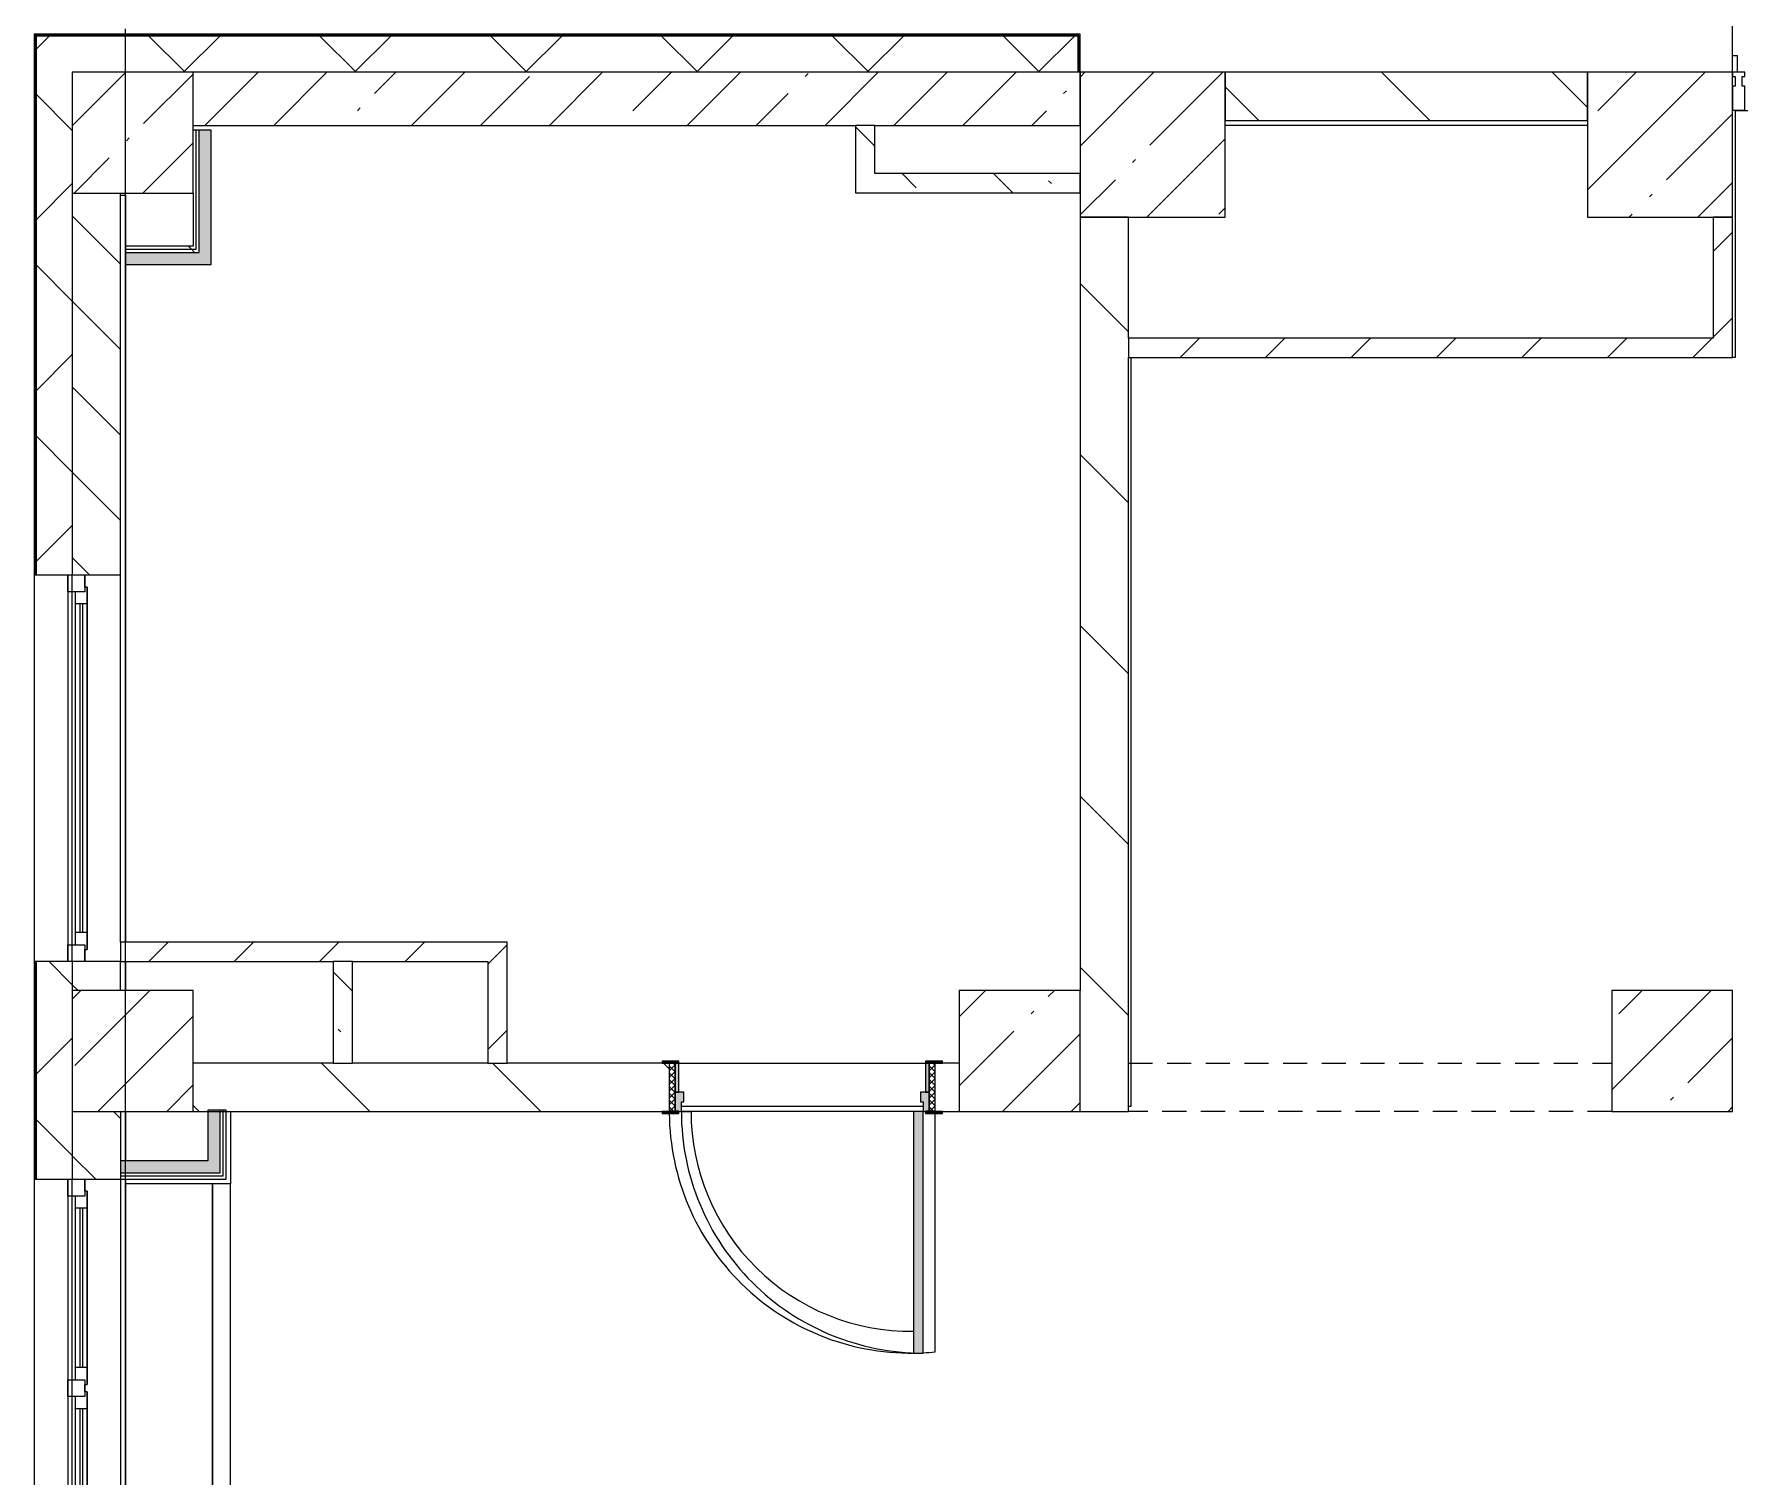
# Model space of a CAD drawing. Header units: millimetres. Extents: x 81609 to 272668, y -8553 to 29000.
# Drawn here: x 145390 to 152448, y 9388 to 15358 of the extents above; entities that cross this region are included whole.
import ezdxf

# ---------------------------------------------------------------- set-up
doc = ezdxf.new("R2010")
doc.units = ezdxf.units.MM
doc.linetypes.add('200_ШТРИХ__ш1_п0_6_', pattern=[160, 100, -60])
for name, color, linetype, lineweight in [('A-DETL-MBND-1', 7, '200_ШТРИХ__ш1_п0_6_', 9), ('A-GLAZ-3', 7, 'Continuous', 5), ('A-GLAZ-CWMG-2', 7, 'Continuous', 5), ('A-WALL', 7, 'Continuous', 9), ('A-WALL-2', 7, 'Continuous', 5), ('I-WALL-3', 7, 'Continuous', 5), ('S-COLS-1', 7, 'Continuous', 5), ('Оси', 7, 'Continuous', 9)]:
    doc.layers.add(name, color=color, linetype=linetype, lineweight=lineweight)
for name, color, linetype, lineweight, true_color in [('A-DOOR-4', 7, 'Continuous', 5, 0xe2e2e2), ('A-DOOR-5', 7, 'Continuous', 5, 0xaaaaaa), ('A-DOOR-FRAM-2', 7, 'Continuous', 5, 0xe2e2e2), ('A-DOOR-FRAM-4', 7, 'Continuous', 5, 0xaaaaaa), ('A-FLOR-1', 7, 'Continuous', 5, 0xaaaaaa), ('I-WALL-2', 7, 'Continuous', 9, 0xe7e7e7), ('I-WALL-5', 7, 'Continuous', 5, 0x787878)]:
    doc.layers.add(name, color=color, linetype=linetype, lineweight=lineweight, true_color=true_color)
pattern_1 = [(45, (145658, 0), (-285.123, 285.123), []), (45, (145943.1, 0), (-285.123, 285.123), [504.031, -100.806, 16.764, -84.042])]
pattern_2 = [(135, (145658, 0), (-353.553, -353.553), [])]
pattern_3 = [(45, (145658, 0), (-353.553, 353.553), []), (135, (145658, 0), (-353.553, -353.553), [])]
pattern_4 = [(45, (145657.99, 0), (-176.7767, 176.7767), [])]
pattern_5 = [(135, (145658, 0), (-377.17, -377.17), [533.4, -88.9, 17.78, -88.9]), (135, (145658, 376.94), (-377.17, -377.17), []), (50, (145658, 0), (637.645, -55.787), [66.675, -733.425]), (355, (145658, 0), (-123.35, 668.7), [53.34, -586.74]), (100.451, (145711.1, -4.65), (514.3, 612.908), [56.665, -623.315]), (46.184, (145658, 177.8), (948.776, -147.15), [100.01, -1100.137]), (96.636, (145737.05, 165.5), (830.91, 865.997), [85, -934.973]), (351.184, (145658, 177.8), (830.92, 865.99), [80.01, -880.11]), (21, (145746.9, 133.35), (530.65, -357.928), [66.675, -733.425]), (326, (145746.9, 133.35), (216.308, 644.658), [53.34, -586.74]), (71.451, (145791.1, 103.5), (746.96, 286.724), [56.665, -623.315]), (37.5, (145657.99, 0), (10.8105, 295.9426), [16.764, -562.864, 16.764, -578.866, -588.962]), (37.5, (145657.99, 0), (10.8105, 295.9426), [-1175.258, 16.764, -572.198]), (7.5, (145658, 0), (233.869, 350.632), [16.764, -322.834, 16.764, -549.529, -224.472]), (7.5, (145658, 0), (233.869, 350.632), [-905.891, 16.764, -207.708]), (327.5, (145459.74, 0), (474.568, -20.0513), [16.764, -205.486, 16.764, -676.656, -920.115]), (327.5, (145459.74, 0), (474.568, -20.0513), [-915.67, 16.764, -903.351]), (317.5, (145370.84, 0), (518.452, 88.993), [16.764, -272.161, 16.764, -443.738, -653.415]), (317.5, (145370.84, 0), (518.452, 88.993), [-749.427, 16.764, -636.65])]
pattern_6 = [(45, (145658, 0), (-530.33, 530.33), []), (135, (145658, 0), (-530.33, -530.33), [])]

# ---------------------------------------------------------------- blocks, each defined once
blk = doc.blocks.new('BSC_Колонна _Прямоугольная - 500х500-V242-2_9_3_птичка')
at = {"layer": 'S-COLS-1'}
h = blk.add_hatch(dxfattribs=at)
h.set_pattern_fill('FP_99', color=256, style=0, pattern_type=2)
h.set_pattern_definition([(45, (-140, -14950), (-285.123, 285.123), []), (45, (145.12, -14950), (-285.123, 285.123), [504.031, -100.806, 16.764, -84.042])])
h.paths.add_polyline_path([(-250, -250), (250, -250), (250, 250), (-250, 250)])
for p, q in [((250, 250), (-250, 250)), ((-250, 250), (-250, -250)), ((250, -250), (250, 250)), ((-250, -250), (250, -250))]:
    blk.add_line(p, q, dxfattribs=at)
blk = doc.blocks.new('110_Дверь_СКБ_1Ст_Внутренняя1 - Д-4к_п__1100x2100h_Артистические EI30-33310874-2_9_3_птичка')
at = {"layer": 'A-DOOR-4'}
h = blk.add_hatch(color=256, dxfattribs=at)
h.paths.add_polyline_path([(512.5, 100), (512.5, 60), (502.5, 60), (502.5, 20), (537.5, 20), (537.5, 100)])
h.paths.add_polyline_path([(-487.5, 100), (-512.5, 100), (-512.5, 20), (-477.5, 20), (-477.5, 60), (-487.5, 60)])
at = {"layer": 'A-DOOR-5'}
h = blk.add_hatch(dxfattribs=at)
h.set_pattern_fill('FP_22', color=256, style=0, pattern_type=2)
h.set_pattern_definition([(135, (1751.41, 164.685), (-14.14214, -14.14214), []), (225, (1751.41, 164.685), (14.14214, -14.14214), [])])
h.paths.add_polyline_path([(537.5, 100), (537.5, -100), (562.5, -100), (562.5, 100)])
at = {"layer": 'A-DOOR-FRAM-2'}
for points in [[(-447.5, 1100), (-487.5, 1100), (-487.5, 100), (-447.5, 100), (-447.5, 935.9)], [(-567.5, 108), (-567.5, 100), (-497.5, 100), (-497.5, 108)], [(592.5, 108), (522.5, 108), (522.5, 100), (592.5, 100)], [(-497.5, 20), (-512.5, 20), (-512.5, -100), (-497.5, -100)], [(537.5, 20), (522.5, 20), (522.5, -100), (537.5, -100)], [(-567.5, -100), (-567.5, -108), (-497.5, -108), (-497.5, -100)], [(522.5, -100), (522.5, -108), (592.5, -108), (592.5, -100)]]:
    blk.add_hatch(color=256, dxfattribs=at).paths.add_polyline_path(points)
at = {"layer": 'A-DOOR-FRAM-4'}
h = blk.add_hatch(dxfattribs=at)
h.set_pattern_fill('FP_23', color=256, style=0, pattern_type=2)
h.set_pattern_definition([(45, (-371.384, 164.685), (-14.1421, 14.1421), []), (135, (-371.384, 164.685), (-14.1421, -14.1421), [])])
h.paths.add_polyline_path([(-512.5, 100), (-537.5, 100), (-537.5, -100), (-512.5, -100)])
at = {"layer": 'A-DOOR-5'}
for p, q in [((-487.5, 1100), (-487.5, 100)), ((-447.5, 1100), (-487.5, 1100)), ((-447.5, 100), (-447.5, 1100)), ((-487.5, 100), (-447.5, 100))]:
    blk.add_line(p, q, dxfattribs=at)
blk.add_arc((-487.5, 100), 1000, 360, 90, dxfattribs=at)
at = {"layer": 'A-DOOR-FRAM-4'}
for p, q in [((-497.5, 108), (-567.5, 108)), ((-567.5, 108), (-567.5, 100)), ((-567.5, 100), (-497.5, 100)), ((-512.5, 100), (-537.5, 100)), ((-537.5, 100), (-537.5, -100)), ((-487.5, 100), (-512.5, 100)), ((-512.5, 100), (-512.5, 20)), ((-512.5, -100), (-512.5, 100)), ((-497.5, 100), (-512.5, 100)), ((-512.5, 100), (-512.5, 99)), ((-512.5, 99), (-497.5, 99)), ((-497.5, 100), (-497.5, 108)), ((-497.5, 99), (-497.5, 100)), ((-487.5, 60), (-487.5, 100)), ((512.5, 100), (512.5, 60)), ((537.5, 100), (512.5, 100)), ((592.5, 108), (522.5, 108)), ((522.5, 108), (522.5, 100)), ((537.5, 100), (522.5, 100)), ((522.5, 100), (522.5, 99)), ((522.5, 100), (592.5, 100)), ((522.5, 99), (537.5, 99)), ((537.5, 20), (537.5, 100)), ((562.5, 100), (537.5, 100)), ((537.5, 100), (537.5, -100)), ((537.5, 99), (537.5, 100)), ((562.5, -100), (562.5, 100)), ((592.5, 100), (592.5, 108)), ((-512.5, 20), (-477.5, 20)), ((-497.5, 20), (-512.5, 20)), ((-512.5, 20), (-512.5, -100)), ((-497.5, -100), (-497.5, 20)), ((-477.5, 60), (-487.5, 60)), ((-477.5, 20), (-477.5, 60)), ((512.5, 60), (502.5, 60)), ((502.5, 60), (502.5, 20)), ((502.5, 20), (537.5, 20)), ((537.5, 20), (522.5, 20)), ((522.5, 20), (522.5, -100)), ((537.5, -100), (537.5, 20)), ((-497.5, -100), (-567.5, -100)), ((-567.5, -100), (-567.5, -108)), ((-567.5, -108), (-497.5, -108)), ((-537.5, -100), (-512.5, -100)), ((-512.5, -100), (-497.5, -100)), ((-497.5, -108), (-497.5, -100)), ((522.5, -100), (537.5, -100)), ((592.5, -100), (522.5, -100)), ((522.5, -100), (522.5, -108)), ((522.5, -108), (592.5, -108)), ((537.5, -100), (562.5, -100)), ((592.5, -108), (592.5, -100))]:
    blk.add_line(p, q, dxfattribs=at)
blk = doc.blocks.new('BSC_Колонна _Прямоугольная - 500х500-22206884-2_9_3_птичка')
at = {"layer": 'S-COLS-1'}
h = blk.add_hatch(dxfattribs=at)
h.set_pattern_fill('FP_145', color=256, style=0, pattern_type=2)
h.set_pattern_definition([(45, (-6510, -11150), (-285.123, 285.123), []), (45, (-6224.88, -11150), (-285.123, 285.123), [504.031, -100.806, 16.764, -84.042])])
h.paths.add_polyline_path([(-250, -250), (250, -250), (250, 250), (-250, 250), (-250, 71)])
for p, q in [((250, 250), (-250, 250)), ((-250, 250), (-250, -250)), ((250, -250), (250, 250)), ((-250, -250), (250, -250))]:
    blk.add_line(p, q, dxfattribs=at)
blk = doc.blocks.new('BSC_Колонна _Прямоугольная - 500х500-V305-2_9_3_птичка')
at = {"layer": 'S-COLS-1'}
h = blk.add_hatch(dxfattribs=at)
h.set_pattern_fill('FP_146', color=256, style=0, pattern_type=2)
h.set_pattern_definition([(45, (-3810, -11150), (-285.123, 285.123), []), (45, (-3524.88, -11150), (-285.123, 285.123), [504.031, -100.806, 16.764, -84.042])])
h.paths.add_polyline_path([(-250, -250), (250, -250), (250, 250), (-250, 250), (-250, 71)])
for p, q in [((250, 250), (-250, 250)), ((-250, 250), (-250, -250)), ((250, -250), (250, 250)), ((-250, -250), (250, -250))]:
    blk.add_line(p, q, dxfattribs=at)
blk = doc.blocks.new('120_Окно_СКБ_1Ст - 120_Окно_СКБ_1Ст_1600х2500_h_ 2-22959204-2_9_3_птичка')
at = {"layer": 'A-GLAZ-3'}
for p, q in [((-800, -127), (-800, -57)), ((-800, -57), (-730, -57)), ((800, -57), (-800, -57)), ((-730, -57), (-730, -127)), ((730, -127), (730, -57)), ((730, -57), (800, -57)), ((800, -57), (800, -127)), ((-730, -127), (-800, -127)), ((-800, -127), (-750, -127)), ((-730, -127), (-750, -127)), ((-750, -127), (-750, -137)), ((-750, -137), (750, -137)), ((750, -137), (-750, -137)), ((730, -87), (-730, -87)), ((-730, -87), (-730, -127)), ((-680, -137), (-680, -87)), ((-680, -107), (680, -107)), ((680, -117), (-680, -117)), ((680, -137), (680, -87)), ((730, -127), (730, -87)), ((800, -127), (730, -127)), ((750, -127), (730, -127)), ((750, -127), (800, -127)), ((750, -137), (750, -127))]:
    blk.add_line(p, q, dxfattribs=at)
blk = doc.blocks.new('120_Окно_СКБ_2Ст - 120_Окно_СКБ_2Ст 2100х2500 _мал створка справа_-22445857-2_9_3_птичка')
at = {"layer": 'A-GLAZ-3'}
for p, q in [((-1050, -127), (-1050, -57)), ((-1050, -57), (-980, -57)), ((1050, -57), (-1050, -57)), ((-980, -57), (-980, -127)), ((150, -127), (150, -57)), ((150, -57), (220, -57)), ((220, -57), (220, -127)), ((980, -127), (980, -57)), ((980, -57), (1050, -57)), ((1050, -57), (1050, -127)), ((-980, -127), (-1050, -127)), ((-1050, -127), (-1000, -127)), ((-980, -127), (-1000, -127)), ((-1000, -127), (-1000, -137)), ((-1000, -137), (170, -137)), ((170, -137), (-1000, -137)), ((150, -87), (-980, -87)), ((-980, -87), (-980, -127)), ((-930, -137), (-930, -87)), ((-930, -107), (100, -107)), ((100, -117), (-930, -117)), ((100, -137), (100, -87)), ((150, -127), (150, -87)), ((220, -127), (150, -127)), ((170, -127), (150, -127)), ((170, -127), (200, -127)), ((170, -137), (170, -127)), ((220, -127), (200, -127)), ((200, -127), (200, -137)), ((200, -137), (1000, -137)), ((1000, -137), (200, -137)), ((980, -87), (220, -87)), ((220, -87), (220, -127)), ((270, -137), (270, -87)), ((270, -107), (930, -107)), ((930, -117), (270, -117)), ((930, -137), (930, -87)), ((980, -127), (980, -87)), ((1050, -127), (980, -127)), ((1000, -127), (980, -127)), ((1000, -127), (1050, -127)), ((1000, -137), (1000, -127))]:
    blk.add_line(p, q, dxfattribs=at)
blk = doc.blocks.new('BSC_Колонна _Прямоугольная - 500х500-V314-2_9_3_птичка')
at = {"layer": 'S-COLS-1'}
h = blk.add_hatch(dxfattribs=at)
h.set_pattern_fill('FP_154', color=256, style=0, pattern_type=2)
h.set_pattern_definition([(45, (-140, -11150), (-285.123, 285.123), []), (45, (145.12, -11150), (-285.123, 285.123), [504.031, -100.806, 16.764, -84.042])])
h.paths.add_polyline_path([(-250, -250), (250, -250), (250, 250), (-250, 250), (-250, 71)])
for p, q in [((250, 250), (-250, 250)), ((-250, 250), (-250, -250)), ((250, -250), (250, 250)), ((-250, -250), (250, -250))]:
    blk.add_line(p, q, dxfattribs=at)
blk = doc.blocks.new('Прямоугольный импост - Импост структурный с накладкой - 160мм-23997897-2_9_3_птичка')
at = {"layer": 'A-GLAZ-CWMG-2'}
for p, q in [((0, 140), (-50, 140)), ((-50, 140), (-50, 40)), ((0, 40), (0, 140)), ((-50, 40), (-40, 40)), ((-40, 0), (-50, 0)), ((-50, 0), (-50, -17)), ((-40, 40), (-40, 0)), ((-10, 0), (-10, 40)), ((-10, 40), (0, 40)), ((0, 0), (-10, 0)), ((0, -17), (0, 0)), ((-50, -17), (0, -17))]:
    blk.add_line(p, q, dxfattribs=at)
blk = doc.blocks.new('Зашивка приборов отопления42 - Зашивка приборов отопления-33374801-2_9_3_птичка')
at = {"layer": 'A-WALL-2'}
for p, q in [((37471.9, 23439), (35371.9, 23439)), ((37471.9, 23079), (37471.9, 23439)), ((35371.9, 23079), (37471.9, 23079)), ((37471.9, 23079), (35371.9, 23079)), ((37471.9, 23004), (37471.9, 23079)), ((35371.9, 23004), (37471.9, 23004))]:
    blk.add_line(p, q, dxfattribs=at)

msp = doc.modelspace()

# ---------------------------------------------------------------- hatches: boundary and pattern name
at = {"layer": 'A-WALL-2'}
h = msp.add_hatch(dxfattribs=at)
h.set_pattern_fill('FP_68', color=256, style=0, pattern_type=2)
h.set_pattern_definition(pattern_3)
h.paths.add_polyline_path([(145548, -100), (145548, 5220), (145398, 5220), (145398, -100)])
h.paths.add_polyline_path([(145398, 7320), (145548, 7320), (145548, 8520), (145398, 8520), (145398, 7750.3)])
h.paths.add_polyline_path([(145442.3, 10620), (145548, 10620), (145548, 11520), (145398, 11520), (145398, 10620)])
h.paths.add_polyline_path([(145548, 13120), (145548, 15350), (145398, 15350), (145398, 13120)])
h = msp.add_hatch(dxfattribs=at)
h.set_pattern_fill('FP_68', color=256, style=0, pattern_type=2)
h.set_pattern_definition(pattern_3)
h.paths.add_polyline_path([(149710, 15200), (149710, 15350), (145548, 15350), (145548, 15200), (149152.4, 15200)])
h = msp.add_hatch(dxfattribs=at)
h.set_pattern_fill('FP_78', color=256, style=0, pattern_type=2)
h.set_pattern_definition([(135, (145657.99, 0), (-176.7767, -176.7767), [])])
h.paths.add_polyline_path([(145748, 7900), (145748, 8520), (145548, 8520), (145548, 7900)])
h.paths.add_polyline_path([(145548, 10620), (145748, 10620), (145748, 10900), (145548, 10900), (145548, 10642.6)])
h.paths.add_polyline_path([(145548, 11400), (145748, 11400), (145748, 11520), (145548, 11520)])
h.paths.add_polyline_path([(145748, 13120), (145748, 14700), (145548, 14700), (145548, 13120)])
at = {"layer": 'I-WALL-2'}
for points in [[(146123, 14405), (146123, 14960), (146073, 14960), (146073, 14405)], [(146073, 14405), (146073, 14455), (145768, 14455), (145768, 14405), (146048, 14405)], [(146159, 10695), (146159, 10905), (146109, 10905), (146109, 10695)], [(145748, 10645), (146159, 10645), (146159, 10695), (145748, 10695)]]:
    msp.add_hatch(color=256, dxfattribs=at).paths.add_polyline_path(points)
at = {"layer": 'I-WALL-3'}
h = msp.add_hatch(dxfattribs=at)
h.set_pattern_fill('FP_76', color=256, style=0, pattern_type=2)
h.set_pattern_definition(pattern_1)
h.paths.add_polyline_path([(148224.8, 14980), (149718, 14980), (149718, 15200), (146048, 15200), (146048, 14980), (146369.8, 14980)])
h = msp.add_hatch(dxfattribs=at)
h.set_pattern_fill('FP_79', color=256, style=0, pattern_type=2)
h.set_pattern_definition(pattern_2)
h.paths.add_polyline_path([(151818, 15000), (151818, 15200), (150318, 15200), (150318, 15000), (151007.4, 15000)])
h = msp.add_hatch(dxfattribs=at)
h.set_pattern_fill('FP_79', color=256, style=0, pattern_type=2)
h.set_pattern_definition(pattern_2)
h.paths.add_polyline_path([(149918, 10900), (149918, 14600), (149718, 14600), (149718, 10900)])
h = msp.add_hatch(dxfattribs=at)
h.set_pattern_fill('FP_80', color=256, style=0, pattern_type=2)
h.set_pattern_definition(pattern_4)
h.paths.add_polyline_path([(152418, 14100), (152418, 14600), (152338, 14600), (152338, 14100)])
h = msp.add_hatch(dxfattribs=at)
h.set_pattern_fill('FP_162', color=256, style=0, pattern_type=2)
h.set_pattern_definition(pattern_6)
h.paths.add_polyline_path([(145768, 14467.5), (146048, 14467.5), (146048, 14480), (145768, 14480)])
h = msp.add_hatch(dxfattribs=at)
h.set_pattern_fill('FP_162', color=256, style=0, pattern_type=2)
h.set_pattern_definition(pattern_6)
h.paths.add_polyline_path([(145768, 14455), (146060.5, 14455), (146060.5, 14467.5), (145768, 14467.5)])
h = msp.add_hatch(dxfattribs=at)
h.set_pattern_fill('FP_80', color=256, style=0, pattern_type=2)
h.set_pattern_definition(pattern_4)
h.paths.add_polyline_path([(152418, 14020), (152418, 14100), (149918, 14100), (149918, 14020), (151934.9, 14020)])
h = msp.add_hatch(dxfattribs=at)
h.set_pattern_fill('FP_80', color=256, style=0, pattern_type=2)
h.set_pattern_definition(pattern_4)
h.paths.add_polyline_path([(147348, 11520), (147348, 11600), (145748, 11600), (145748, 11520), (147268, 11520)])
h = msp.add_hatch(dxfattribs=at)
h.set_pattern_fill('FP_80', color=256, style=0, pattern_type=2)
h.set_pattern_definition(pattern_4)
h.paths.add_polyline_path([(147348, 11100), (147348, 11520), (147268, 11520), (147268, 11100)])
h = msp.add_hatch(dxfattribs=at)
h.set_pattern_fill('FP_79', color=256, style=0, pattern_type=2)
h.set_pattern_definition(pattern_2)
h.paths.add_polyline_path([(146369.8, 10900), (148018, 10900), (148018, 11100), (146048, 11100), (146048, 10900)])
h.paths.add_polyline_path([(149218, 10900), (149218, 11100), (149118, 11100), (149118, 10900), (149148, 10900)])
at = {"layer": 'I-WALL-5'}
h = msp.add_hatch(dxfattribs=at)
h.set_pattern_fill('FP_83', color=256, style=0, pattern_type=2)
h.set_pattern_definition(pattern_5)
h.paths.add_polyline_path([(148868, 14700.7), (148868, 14980), (148788, 14980), (148788, 14700.7)])
h = msp.add_hatch(dxfattribs=at)
h.set_pattern_fill('FP_83', color=256, style=0, pattern_type=2)
h.set_pattern_definition(pattern_5)
h.paths.add_polyline_path([(148868, 14700.7), (149718, 14700.7), (149718, 14780.7), (148868, 14780.7)])
h = msp.add_hatch(dxfattribs=at)
h.set_pattern_fill('FP_83', color=256, style=0, pattern_type=2)
h.set_pattern_definition(pattern_5)
h.paths.add_polyline_path([(146708, 11100), (146708, 11520), (146628, 11520), (146628, 11100)])
at = {"layer": 'S-COLS-1'}
h = msp.add_hatch(dxfattribs=at)
h.set_pattern_fill('FP_76', color=256, style=0, pattern_type=2)
h.set_pattern_definition(pattern_1)
h.paths.add_polyline_path([(150318, 14600), (150318, 15200), (149718, 15200), (149718, 14600), (150079.9, 14600)])
h = msp.add_hatch(dxfattribs=at)
h.set_pattern_fill('FP_76', color=256, style=0, pattern_type=2)
h.set_pattern_definition(pattern_1)
h.paths.add_polyline_path([(152418, 14600), (152418, 15200), (151818, 15200), (151818, 14600), (151934.9, 14600)])

# ---------------------------------------------------------------- linework, layer by layer
at = {"layer": 'A-DETL-MBND-1'}
for p, q in [((152418, 15270), (152438, 15270)), ((152438, 15200), (152438, 15270)), ((149918, 11100), (151918, 11100)), ((151918, 10900), (149918, 10900))]:
    msp.add_line(p, q, dxfattribs=at)
at = {"layer": 'A-FLOR-1'}
for p, q in [((152418, 15200), (152418, 20770)), ((159368, 15040), (152428, 15040)), ((152428, 15040), (152428, 14020)), ((151818, 14980), (150318, 14980)), ((149928, 14020), (149928, 10920)), ((152428, 14020), (152418, 14020)), ((146203, 10900), (146203, 10600)), ((148108, 10899), (148058, 10899)), ((149068, 10920), (148068, 10920)), ((149118, 9905), (149118, 10892)), ((149928, 10920), (149918, 10920))]:
    msp.add_line(p, q, dxfattribs=at)
for radius, start, end in [(1000, 180.45922, 270.57477), (910, 180.06296, 270.62964), (1000, 272.87006, 275.73917)]:
    msp.add_arc((149018, 10900), radius, start, end, dxfattribs=at)
at = {"layer": 'A-WALL'}
for p, q in [((145548, 15358), (145395, 15358)), ((149713, 15353), (145395, 15353)), ((145395, 15353), (145395, 13120)), ((149710, 15350), (145398, 15350)), ((145398, 15350), (145398, 13120)), ((149710, 15200), (149710, 15350)), ((149713, 15200), (149713, 15353)), ((148868, 14980), (148788, 14980)), ((146060.5, 14467.5), (146060.5, 14960)), ((146073, 14455), (146073, 14960)), ((145548, 14700), (145548, 13120)), ((145768, 14467.5), (146060.5, 14467.5)), ((145768, 14455), (146073, 14455)), ((149918, 14100), (149918, 14020)), ((145395, 11520), (145395, 10620)), ((145398, 11520), (145398, 10620)), ((145548, 11520), (145548, 11400)), ((146708, 11520), (146628, 11520)), ((146628, 11100), (146708, 11100)), ((147268, 11100), (147348, 11100)), ((145548, 10900), (145548, 10620)), ((146159, 10905), (146159, 10645)), ((146171.5, 10905), (146171.5, 10632.5)), ((146159, 10645), (145748, 10645)), ((146171.5, 10632.5), (145748, 10632.5))]:
    msp.add_line(p, q, dxfattribs=at)
at = {"layer": 'A-WALL-2'}
for p, q in [((149718, 15358), (145390, 15358)), ((145390, 15358), (145390, 11520)), ((149718, 15200), (149718, 15358)), ((145748, 11600), (145748, 14700)), ((145390, 13120), (145748, 13120)), ((145748, 11520), (145390, 11520)), ((145390, 11520), (145390, -258)), ((145748, 11400), (145748, 11520)), ((145748, 10900), (145748, 8500)), ((145390, 10620), (145748, 10620))]:
    msp.add_line(p, q, dxfattribs=at)
at = {"layer": 'I-WALL-3'}
for p, q in [((149718, 15200), (146048, 15200)), ((149718, 14980), (149718, 15200)), ((151818, 15200), (150318, 15200)), ((150318, 15200), (150318, 15000)), ((151818, 15000), (151818, 15200)), ((146048, 14980), (148788, 14980)), ((148788, 14980), (148788, 14700.7)), ((148868, 14980), (149718, 14980)), ((148868, 14780.7), (148868, 14980)), ((150318, 15000), (151818, 15000)), ((146123, 14960), (146048, 14960)), ((146123, 14405), (146123, 14960)), ((149718, 14780.7), (148868, 14780.7)), ((149718, 14700.7), (149718, 14780.7)), ((145768, 14690), (145748, 14690)), ((145768, 14690), (145768, 11600)), ((146048, 14700), (146048, 14480)), ((148788, 14700.7), (149718, 14700.7)), ((149718, 14600), (149718, 11400)), ((149918, 14600), (149718, 14600)), ((149918, 14100), (149918, 14600)), ((152418, 14600), (152338, 14600)), ((152338, 14600), (152338, 14100)), ((152418, 14020), (152418, 14600)), ((146048, 14480), (145768, 14480)), ((145768, 14405), (146123, 14405)), ((152338, 14100), (149918, 14100)), ((149918, 10900), (149918, 14020)), ((149918, 14020), (152418, 14020)), ((145548, 11520), (145548, 13120)), ((147348, 11600), (145748, 11600)), ((145748, 11600), (145748, 11520)), ((147348, 11100), (147348, 11600)), ((145748, 11520), (146628, 11520)), ((145768, 11520), (145768, 11400)), ((146628, 11520), (146628, 11100)), ((146708, 11520), (147268, 11520)), ((146708, 11100), (146708, 11520)), ((147268, 11520), (147268, 11100)), ((146628, 11100), (146048, 11100)), ((147268, 11100), (146708, 11100)), ((147988, 11100), (147348, 11100)), ((148058, 11100), (149078, 11100)), ((149218, 11100), (149148, 11100)), ((145768, 10900), (145768, 10695)), ((146048, 10900), (147988, 10900)), ((146184, 10905), (146109, 10905)), ((146109, 10905), (146109, 10695)), ((146184, 10620), (146184, 10905)), ((149028, 10900), (148068, 10900)), ((149148, 10900), (149218, 10900)), ((149718, 10900), (149918, 10900)), ((146109, 10695), (145748, 10695)), ((145548, 8520), (145548, 10620)), ((145748, 10620), (146184, 10620)), ((145768, 10620), (145768, 8500))]:
    msp.add_line(p, q, dxfattribs=at)
at = {"layer": 'S-COLS-1'}
for p, q in [((150318, 15200), (149718, 15200)), ((149718, 15200), (149718, 14600)), ((150318, 15000), (150318, 15200)), ((152418, 15200), (151818, 15200)), ((151818, 15200), (151818, 14600)), ((152418, 14600), (152418, 15200)), ((150318, 14600), (150318, 15000)), ((149718, 14600), (149918, 14600)), ((149918, 14600), (150318, 14600)), ((151818, 14600), (152418, 14600))]:
    msp.add_line(p, q, dxfattribs=at)
at = {"layer": 'Оси'}
msp.add_line((145768, 5439), (145768, 15380), dxfattribs=at)

# ---------------------------------------------------------------- block references
at = {"layer": 'A-DOOR-5', "rotation": 180}
msp.add_blockref('110_Дверь_СКБ_1Ст_Внутренняя1 - Д-4к_п__1100x2100h_Артистические EI30-33310874-2_9_3_птичка', (148580.5, 11000), dxfattribs=at)
at = {"layer": 'A-GLAZ-3', "rotation": 89.99999999999993}
for name, p in [('120_Окно_СКБ_1Ст - 120_Окно_СКБ_1Ст_1600х2500_h_ 2-22959204-2_9_3_птичка', (145473, 12320)), ('120_Окно_СКБ_2Ст - 120_Окно_СКБ_2Ст 2100х2500 _мал створка справа_-22445857-2_9_3_птичка', (145473, 9570))]:
    msp.add_blockref(name, p, dxfattribs=at)
at = {"layer": 'A-GLAZ-CWMG-2', "rotation": 180}
msp.add_blockref('Прямоугольный импост - Импост структурный с накладкой - 160мм-23997897-2_9_3_птичка', (152418, 15183), dxfattribs=at)
at = {"layer": 'A-WALL-2', "rotation": 90.0000000000001}
msp.add_blockref('Зашивка приборов отопления42 - Зашивка приборов отопления-33374801-2_9_3_птичка', (169207, -26871.9), dxfattribs=at)
at = {"layer": 'S-COLS-1'}
for name, p in [('BSC_Колонна _Прямоугольная - 500х500-V242-2_9_3_птичка', (145798, 14950)), ('BSC_Колонна _Прямоугольная - 500х500-V314-2_9_3_птичка', (145798, 11150)), ('BSC_Колонна _Прямоугольная - 500х500-V305-2_9_3_птичка', (149468, 11150)), ('BSC_Колонна _Прямоугольная - 500х500-22206884-2_9_3_птичка', (152168, 11150))]:
    msp.add_blockref(name, p, dxfattribs=at)

doc.saveas('drawing.dxf')
